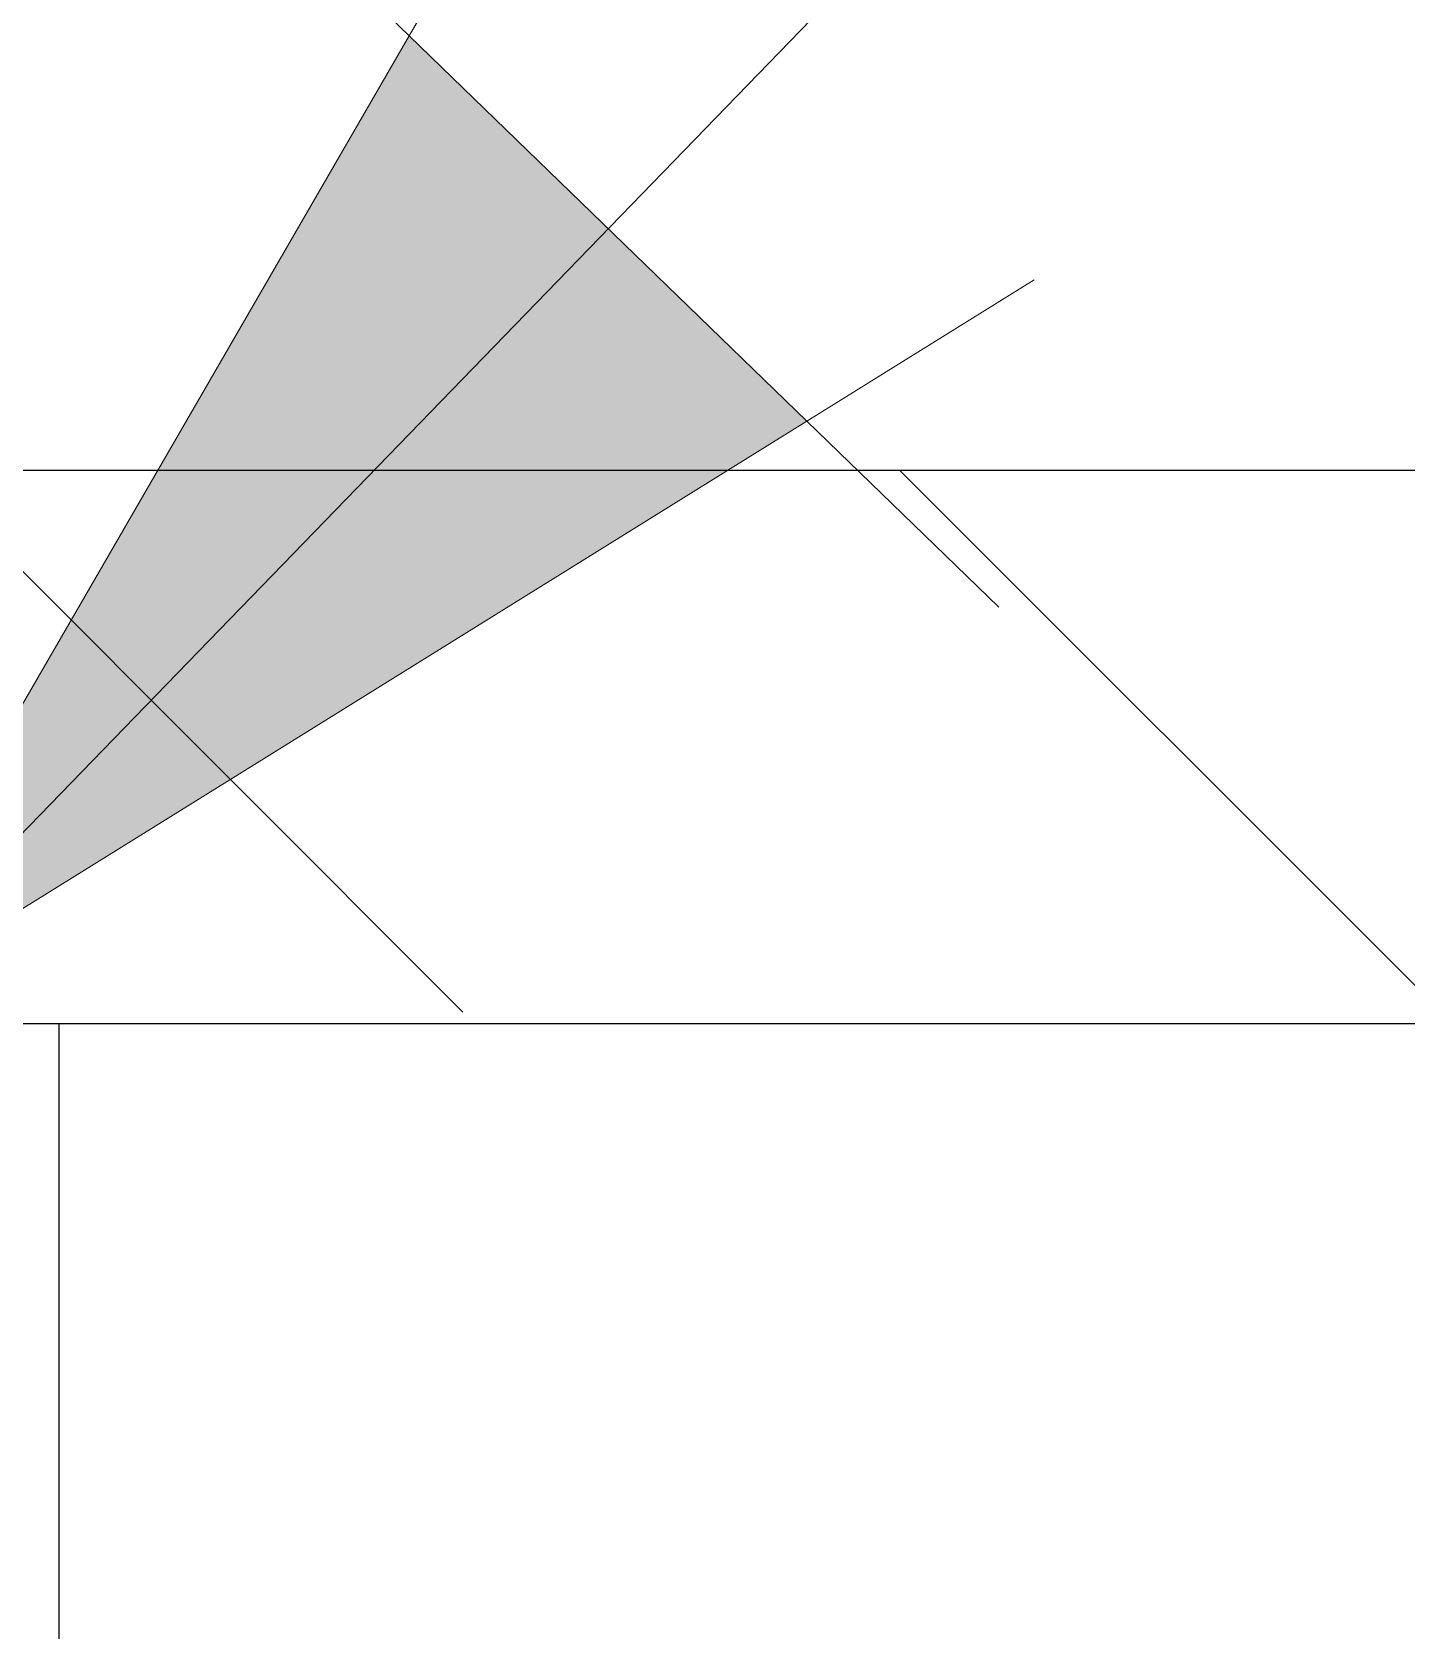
# Model space of a CAD drawing. Header units: inches. Extents: x -66.6 to 9.3, y 204.4 to 283.9.
# Drawn here: x -34.647 to -33.406, y 258.372 to 259.815 of the extents above; entities that cross this region are included whole.
import ezdxf

# ---------------------------------------------------------------- set-up
doc = ezdxf.new("R2010")
doc.units = ezdxf.units.IN
doc.header["$MEASUREMENT"] = 0
doc.layers.add('A2 Hatch', color=8, linetype='Continuous', lineweight=9)
doc.layers.add('DIM', color=3, linetype='Continuous', lineweight=13)
doc.styles.add('ARCTEXT', font='arctext.shx', dxfattribs={"width": 0.85})
doc.dimstyles.new('ARCTEXT1-4', dxfattribs={"dimtxt": 4, "dimasz": 2, "dimexe": 2, "dimexo": 2, "dimgap": 2, "dimtad": 1, "dimdec": 4, "dimzin": 3, "dimdsep": 46, "dimlunit": 4, "dimtxsty": 'ARCTEXT', "dimblk": 'ARCHTICK', "dimcen": 2, "dimaunit": 1, "dimadec": 0, "dimazin": 0, "dimtfac": 1, "dimtdec": 4, "dimtmove": 2, "dimatfit": 3, "dimldrblk": 'arrow', "dimfxl": 0, "dimtolj": 1, "dimtzin": 0, "dimarcsym": 0})

# ---------------------------------------------------------------- blocks, each defined once
blk = doc.blocks.new('_ArchTick')
at = {"color": 0, "linetype": 'ByBlock', "const_width": 0.15}
blk.add_lwpolyline([(-0.5, -0.5), (0.5, 0.5)], dxfattribs=at)
blk = doc.blocks.new('arrow')
at = {"layer": 'DIM'}
blk.add_hatch(color=253, dxfattribs=at).paths.add_polyline_path([(-2, 0.5), (-2, -0.5), (0, 0)])
at = {"layer": 'DIM', "lineweight": 9}
for points in [[(-2, 0.9831764405007561), (-2, 0.5), (-2.46875, 0.6171875)], [(0.3742552490839444, 0.0935638122700766), (0, 0)], [(0.3742552490839444, -0.0935638122700766), (0, 0)], [(-2, -0.9831764405007561), (-2, -0.5), (-2.46875, -0.6171875)]]:
    blk.add_lwpolyline(points, dxfattribs=at)
at = {"layer": 'DIM', "lineweight": 15}
blk.add_lwpolyline([(0, 0), (-2, -0.5), (-2, 0.5), (0, 0)], dxfattribs=at)

msp = doc.modelspace()

# ---------------------------------------------------------------- hatches: boundary and pattern name
at = {"layer": 'A2 Hatch', "ltscale": 0.15}
h = msp.add_hatch(dxfattribs=at)
h.set_pattern_fill('ANSI32', color=256, scale=5, angle=90, style=0)
h.set_pattern_definition([(135, (-3280.975726395546, 599.4368260733502), (-1.325825214724777, -1.325825214724776), []), (135, (-3280.975726395546, 600.3207095483501), (-1.325825214724777, -1.325825214724776), [])])
edge = h.paths.add_edge_path()
edge.add_line((-34.82245954214739, 259.4196952500835), (-7.444437750768316, 259.4196952500835))
edge.add_line((-34.82245954214739, 258.9196952500835), (-7.444392273266544, 258.9196952500835))
edge.add_line((-7.444437750766497, 259.4196952500835), (-7.444437750766497, 258.9196952500835))
edge.add_line((-34.82245954214739, 259.4196952500835), (-34.82245954214739, 258.9196952500835))

# ---------------------------------------------------------------- linework, layer by layer
at = {"ltscale": 0.15}
for p, q in [((-34.82245954214739, 259.4196952500835), (-7.444437750768316, 259.4196952500835)), ((-34.82245954214739, 258.9196952500835), (-7.444392273266544, 258.9196952500835)), ((-34.62245954214666, 258.9196952500835), (-34.62245954214666, 250.9196952500835))]:
    msp.add_line(p, q, dxfattribs=at)

# ---------------------------------------------------------------- leaders
at = {"layer": 'DIM'}
msp.add_leader([(-34.82245954214739, 258.9196952500835), (-21.0126539400211, 273.1713920824251), (-13.91517892213085, 273.1713920824251)], dimstyle='ARCTEXT1-4', override={"dimasz": 0.5, "dimtad": 0}, dxfattribs=at)

doc.saveas('drawing.dxf')
